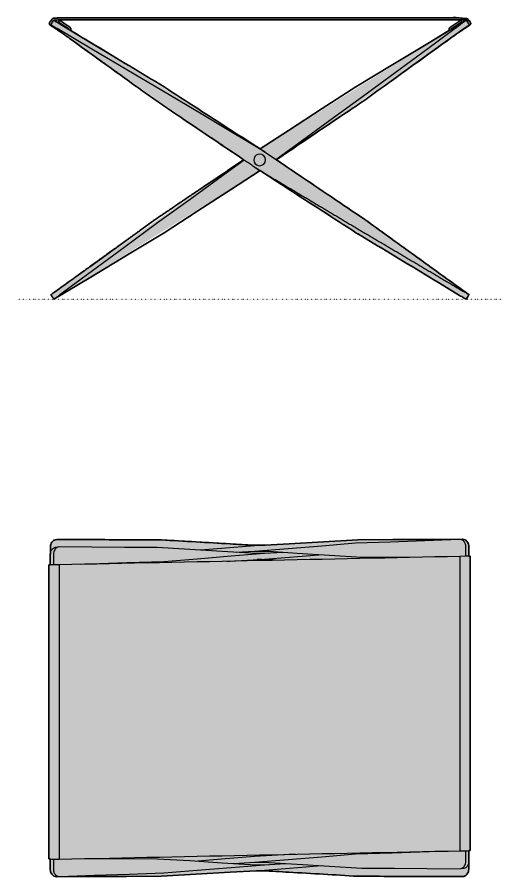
# Model space of a CAD drawing. Header units: millimetres. Extents: x 0 to 1410, y -789 to 385.
# Drawn here: x 0 to 663, y -789 to 385 of the extents above; entities that cross this region are included whole.
import ezdxf

# ---------------------------------------------------------------- set-up
doc = ezdxf.new("R2010")
doc.units = ezdxf.units.MM
doc.linetypes.add('Dots', pattern=[1, 0, -1])
doc.layers.add('Blocks', color=7, linetype='Continuous')
doc.layers.add('Blocks$Fill', color=7, linetype='Continuous', true_color=0xffffff)
for name, color, linetype, lineweight, true_color in [('Blocks$Inner', 7, 'Continuous', 25, 0x007f00), ('Blocks$Outline', 7, 'Continuous', 35, 0xff3f3f), ('Groud', 7, 'Dots', 25, 0x243775)]:
    doc.layers.add(name, color=color, linetype=linetype, lineweight=lineweight, true_color=true_color)

# ---------------------------------------------------------------- blocks, each defined once
blk = doc.blocks.new('PK91 Ottoman Top')
at = {"layer": 'Blocks$Fill'}
blk.add_hatch(color=256, dxfattribs=at).paths.add_polyline_path([(2.2, 217.5), (2.2, 225.4), (2.2, 225.8), (2.2, 226), (2.2, 226.3), (2.2, 226.5), (2.3, 226.7), (2.3, 226.9), (2.3, 227.1), (2.3, 227.3), (2.4, 227.5), (2.4, 227.7), (2.5, 227.9), (2.5, 228.1), (2.6, 228.3), (2.6, 228.5), (2.7, 228.7), (2.7, 228.9), (2.8, 229.1), (2.9, 229.3), (2.9, 229.5), (3, 229.7), (3.1, 229.9), (3.2, 230.1), (3.3, 230.2), (3.3, 230.4), (3.4, 230.6), (3.5, 230.8), (3.6, 231), (3.7, 231.1), (3.8, 231.3), (3.9, 231.5), (4.1, 231.7), (4.2, 231.9), (4.4, 232.1), (4.5, 232.3), (4.7, 232.5), (4.9, 232.7), (5.1, 232.9), (5.2, 233.1), (5.4, 233.2), (5.6, 233.4), (5.8, 233.6), (6, 233.7), (6.2, 233.9), (6.4, 234), (6.6, 234.2), (6.8, 234.3), (7.1, 234.4), (7.3, 234.5), (7.5, 234.6), (7.7, 234.8), (8, 234.8), (8.2, 234.9), (8.4, 235), (8.7, 235.1), (8.9, 235.2), (9.1, 235.2), (9.4, 235.3), (9.6, 235.3), (9.8, 235.3), (10.1, 235.4), (10.3, 235.4), (10.6, 235.4), (10.8, 235.4), (58.4, 235.2), (153.5, 234.9), (200.5, 232.2), (279.3, 227.6), (279.3, 227.6), (287.3, 227.6), (295.2, 227.6), (295.2, 227.5), (421.8, 234.9), (469.4, 235.2), (564.3, 235.7), (564.7, 235.7), (565, 235.7), (565.2, 235.7), (565.5, 235.6), (565.7, 235.6), (566, 235.6), (566.2, 235.5), (566.4, 235.5), (566.7, 235.4), (566.9, 235.4), (567.1, 235.3), (567.4, 235.2), (567.6, 235.1), (567.8, 235), (568.1, 234.9), (568.3, 234.8), (568.5, 234.7), (568.7, 234.6), (568.9, 234.4), (569.1, 234.3), (569.3, 234.2), (569.6, 234), (569.8, 233.9), (570, 233.7), (570.1, 233.5), (570.3, 233.3), (570.5, 233.2), (570.7, 233), (570.9, 232.8), (571, 232.6), (571.2, 232.4), (571.4, 232.2), (571.5, 231.9), (571.6, 231.8), (571.7, 231.6), (571.8, 231.4), (571.9, 231.3), (572, 231.1), (572.1, 230.9), (572.2, 230.7), (572.3, 230.5), (572.4, 230.3), (572.5, 230.2), (572.6, 230), (572.6, 229.8), (572.7, 229.6), (572.8, 229.4), (572.8, 229.2), (572.9, 229), (573, 228.8), (573, 228.6), (573.1, 228.4), (573.1, 228.2), (573.2, 228), (573.2, 227.8), (573.2, 227.6), (573.3, 227.4), (573.3, 227.2), (573.3, 227), (573.3, 226.7), (573.4, 226.5), (573.4, 226.3), (573.4, 226.1), (573.4, 225.7), (573.4, 218.2), (573.4, 212.4), (574.8, 212.4), (575.3, 212.4), (575.3, -189.6), (573.4, -189.6), (573.4, -204.1), (573.4, -204.4), (573.4, -204.7), (573.3, -205.1), (573.3, -205.4), (573.3, -205.7), (573.2, -206), (573.2, -206.4), (573.1, -206.7), (573.1, -215.1), (573.1, -215.5), (573.1, -215.7), (573.1, -215.9), (573.1, -216.1), (573, -216.3), (573, -216.6), (573, -216.8), (572.9, -217), (572.9, -217.2), (572.9, -217.4), (572.8, -217.6), (572.8, -217.8), (572.7, -218), (572.7, -218.2), (572.6, -218.4), (572.6, -218.6), (572.5, -218.8), (572.4, -219), (572.4, -219.2), (572.3, -219.4), (572.2, -219.5), (572.1, -219.7), (572, -219.9), (571.9, -220.1), (571.9, -220.3), (571.8, -220.5), (571.7, -220.6), (571.6, -220.8), (571.5, -221), (571.3, -221.1), (571.2, -221.3), (571.1, -221.5), (570.9, -221.7), (570.8, -222), (570.6, -222.2), (570.4, -222.3), (570.2, -222.5), (570.1, -222.7), (569.9, -222.9), (569.7, -223.1), (569.5, -223.2), (569.3, -223.4), (569.1, -223.5), (568.9, -223.7), (568.6, -223.8), (568.4, -224), (568.2, -224.1), (568, -224.2), (567.8, -224.3), (567.6, -224.4), (567.3, -224.5), (567.1, -224.6), (566.9, -224.7), (566.6, -224.8), (566.4, -224.8), (566.2, -224.9), (565.9, -224.9), (565.7, -225), (565.4, -225), (565.2, -225), (565, -225), (564.7, -225.1), (564.5, -225.1), (516.9, -224.9), (421.8, -224.6), (374.8, -221.8), (291.9, -217), (283.3, -217), (153.5, -224.6), (105.9, -224.8), (11, -225.3), (10.5, -225.3), (10.3, -225.3), (10.1, -225.3), (9.8, -225.3), (9.6, -225.3), (9.3, -225.2), (9.1, -225.2), (8.8, -225.2), (8.6, -225.1), (8.4, -225), (8.1, -225), (7.9, -224.9), (7.7, -224.8), (7.5, -224.7), (7.2, -224.6), (7, -224.5), (6.8, -224.4), (6.6, -224.2), (6.4, -224.1), (6.1, -224), (5.9, -223.8), (5.7, -223.7), (5.5, -223.5), (5.3, -223.4), (5.1, -223.2), (5, -223), (4.8, -222.8), (4.6, -222.6), (4.4, -222.4), (4.2, -222.2), (4.1, -222), (3.9, -221.8), (3.8, -221.6), (3.7, -221.4), (3.5, -221.3), (3.4, -221.1), (3.3, -220.9), (3.2, -220.7), (3.1, -220.6), (3.1, -220.4), (3, -220.2), (2.9, -220), (2.8, -219.8), (2.7, -219.6), (2.6, -219.4), (2.6, -219.2), (2.5, -219), (2.4, -218.9), (2.4, -218.7), (2.3, -218.5), (2.3, -218.3), (2.2, -218.1), (2.2, -217.9), (2.1, -217.6), (2.1, -217.4), (2.1, -217.2), (2, -217), (2, -216.8), (2, -216.6), (1.9, -216.4), (1.9, -216.2), (1.9, -216), (1.9, -215.8), (1.9, -215.4), (1.9, -207.9), (1.9, -201), (0.5, -201), (0, -201), (0, 201), (1.9, 201), (1.9, 214.9), (1.9, 215.2), (1.9, 215.6), (1.9, 215.9), (2, 216.2), (2, 216.5), (2.1, 216.9), (2.1, 217.2)], flags=0)
at = {"layer": 'Blocks$Inner'}
for p, q in [((564.3, 235.7), (564.7, 235.7)), ((10.3, 224.9), (11.9, 224.8)), ((287.7, 219.2), (280.8, 219.2)), ((300.4, 218.8), (287.7, 219.2)), ((338.8, 216.4), (300.4, 218.8)), ((383.1, 213.6), (338.8, 216.4)), ((427.4, 210.9), (383.1, 213.6)), ((561.1, 212.2), (561.1, -189.8)), ((14.2, 200.8), (14.2, -201.2)), ((474.7, 210.8), (427.4, 210.9)), ((492.7, 210.8), (474.7, 210.8)), ((565, -214.1), (563.4, -214)), ((11, -225.3), (10.5, -225.3))]:
    blk.add_line(p, q, dxfattribs=at)
for points in [[(279.3, 227.6), (247.5, 229.4), (200.5, 232.2), (153.5, 234.9), (106, 235.1), (58.4, 235.2), (10.8, 235.4)], [(564.7, 235.7), (517.1, 235.4), (469.4, 235.2), (421.8, 234.9), (374.8, 232.2), (327.8, 229.4), (280.8, 226.7), (235.4, 223), (206.8, 220.7)], [(560.4, 235.4), (513.1, 233.7), (465.9, 231.9), (418.6, 230.2), (372.6, 226.5), (326.7, 222.8), (280.8, 219.2), (256.1, 217.6)], [(2.2, 225.4), (2.2, 217.9), (2.2, 217.4)], [(300.2, 216.5), (287.6, 216.1), (275, 216.5), (236.5, 218.9), (192.2, 221.6), (147.9, 224.3), (103.3, 224.6), (58.8, 224.9), (14.2, 225.2)], [(295.2, 227.5), (295.2, 227.6), (287.3, 227.6), (279.3, 227.6), (279.3, 226.5)], [(569.2, 212.4), (569.2, 218.1), (569.2, 225.4)], [(573.4, 225.7), (573.4, 218.2), (573.4, 212.4)], [(1.9, 201), (1.9, 207.6), (1.9, 214.9)], [(6.1, 215.2), (6.1, 207.7), (6.1, 201)], [(319.2, 217.7), (294.5, 216.2), (248.6, 212.4), (202.6, 208.7), (156.7, 205), (106.5, 203.4), (56.3, 201.8), (43.4, 201.4)], [(243, 205.6), (247.5, 205.9), (294.5, 208.7), (339.9, 212.3), (368.5, 214.6)], [(561.1, -189.8), (569.4, -189.7), (571.4, -189.7), (574.8, -189.6), (575.3, -189.6), (575.3, 212.4), (574.8, 212.4), (571.4, 212.4), (569.4, 212.4), (561.1, 212.2)], [(14.2, 200.8), (5.9, 201), (3.9, 201), (0.5, 201), (0, 201), (0, -201), (0.5, -201), (3.9, -201.1), (5.9, -201.1), (14.2, -201.2)], [(309.2, 207), (290.8, 208.1), (284.4, 208.1)], [(336, -194.5), (327.8, -195), (280.8, -197.8), (235.4, -201.4), (203.3, -204)], [(252.4, -207.1), (280.8, -205.3), (326.7, -201.6), (372.6, -197.9), (418.6, -194.2), (468.8, -192.6), (519, -191), (545, -190.2)], [(569.2, -204.3), (569.2, -196.9), (569.2, -189.7)], [(573.4, -189.6), (573.4, -196.7), (573.4, -204.1)], [(1.9, -215.4), (1.9, -207.9), (1.9, -201)], [(6.1, -201.1), (6.1, -207.7), (6.1, -215.1)], [(10.5, -225.3), (58.2, -225.1), (105.9, -224.8), (153.5, -224.6), (200.5, -221.8), (247.5, -219.1), (294.5, -216.3), (339.9, -212.7), (372, -210.1)], [(14.9, -225.1), (62.2, -223.3), (109.4, -221.6), (156.7, -219.8), (202.6, -216.2), (248.6, -212.5), (294.5, -208.8), (322.9, -207.1)], [(52.7, -200.4), (53.4, -200.4), (100.6, -200.5), (147.9, -200.6), (192.2, -203.3), (236.5, -206.1), (274.9, -208.5), (287.6, -208.9), (300.4, -208.5)], [(275, -205.7), (287.7, -205.3), (300.3, -205.7), (338.8, -208), (383.1, -210.7), (427.4, -213.4), (471.9, -213.7), (516.5, -214), (561.1, -214.3)], [(573.1, -215.1), (573.1, -207.6), (573.1, -206.6)], [(283.3, -217), (287.3, -217), (295.2, -217), (295.2, -216.3)], [(287.6, -216.7), (327.7, -219.1), (374.8, -221.8), (421.8, -224.6), (469.3, -224.8), (516.9, -224.9), (564.5, -225.1)]]:
    blk.add_lwpolyline(points, dxfattribs=at)
for points, knots in [([(10.8, 235.4), (9.5, 235.4), (7.6, 234.9), (5.4, 233.3), (3.8, 231.4), (2.5, 228.8), (2.2, 226.6), (2.2, 225.4)], [3, 3, 3, 3, 3.285714, 3.428571, 3.571429, 3.785714, 4, 4, 4, 4]), ([(569.2, 225.4), (569.2, 227), (568.8, 229.2), (567.3, 231.8), (565.7, 233.7), (563.3, 235.1), (561.4, 235.4), (560.4, 235.4)], [2, 2, 2, 2, 2.285714, 2.428571, 2.571429, 2.785714, 3, 3, 3, 3]), ([(564.7, 235.7), (566.1, 235.7), (568, 235.2), (570.2, 233.6), (571.8, 231.7), (573.1, 229), (573.4, 226.8), (573.4, 225.7)], [0, 0, 0, 0, 0.285714, 0.428571, 0.571429, 0.785714, 1, 1, 1, 1]), ([(1.9, 214.9), (1.9, 216.4), (2.3, 218.7), (3.7, 221.3), (5.3, 223.2), (7.5, 224.6), (9.3, 224.9), (10.3, 224.9)], [2, 2, 2, 2, 2.285714, 2.428571, 2.571429, 2.785714, 3, 3, 3, 3]), ([(14.2, 225.2), (12.9, 225.2), (11.2, 224.7), (9.1, 223.1), (7.6, 221.2), (6.4, 218.5), (6.1, 216.3), (6.1, 215.2)], [31.237145, 31.237145, 31.237145, 31.237145, 31.5228593, 31.6657164, 31.8085735, 32.0228593, 32.2371449, 32.2371449, 32.2371449, 32.2371449]), ([(561.1, -214.3), (562.3, -214.3), (564.1, -213.8), (566.2, -212.2), (567.7, -210.4), (568.9, -207.7), (569.2, -205.5), (569.2, -204.3)], [31.237145, 31.237145, 31.237145, 31.237145, 31.5228593, 31.6657164, 31.8085735, 32.0228593, 32.2371449, 32.2371449, 32.2371449, 32.2371449]), ([(573.4, -204.1), (573.4, -205.6), (572.9, -207.9), (571.6, -210.5), (570, -212.3), (567.8, -213.8), (566, -214.1), (565, -214.1)], [2, 2, 2, 2, 2.285714, 2.428571, 2.571429, 2.785714, 3, 3, 3, 3]), ([(10.5, -225.3), (9.2, -225.3), (7.3, -224.8), (5.1, -223.2), (3.5, -221.4), (2.2, -218.7), (1.9, -216.5), (1.9, -215.4)], [0, 0, 0, 0, 0.285714, 0.428571, 0.571429, 0.785714, 1, 1, 1, 1]), ([(6.1, -215.1), (6.1, -216.6), (6.5, -218.9), (7.9, -221.5), (9.6, -223.3), (12, -224.8), (13.9, -225.1), (14.9, -225.1)], [2, 2, 2, 2, 2.285714, 2.428571, 2.571429, 2.785714, 3, 3, 3, 3]), ([(564.5, -225.1), (565.8, -225.1), (567.7, -224.6), (569.9, -223), (571.5, -221.1), (572.8, -218.4), (573.1, -216.2), (573.1, -215.1)], [3, 3, 3, 3, 3.285714, 3.428571, 3.571429, 3.785714, 4, 4, 4, 4])]:
    blk.add_open_spline(points, degree=3, knots=knots, dxfattribs=at)
for points in [[(561.1, 212.2), (378.8, 208.4), (196.5, 204.6), (14.2, 200.8)], [(14.2, -201.2), (196.5, -197.4), (378.8, -193.6), (561.1, -189.8)]]:
    blk.add_open_spline(points, degree=3, dxfattribs=at)
at = {"layer": 'Blocks$Outline'}
for points in [[(295.2, 227.5), (327.8, 229.4), (374.8, 232.2), (421.8, 234.9), (469.4, 235.2), (517.1, 235.4), (564.3, 235.7)], [(279.3, 227.6), (279.3, 227.6), (287.3, 227.6), (295.2, 227.6), (295.2, 227.5)], [(575.3, 212.4), (575.3, -189.6)], [(0, -201), (0, 201)], [(283.3, -217), (247.5, -219.1), (200.5, -221.8), (153.5, -224.6), (105.9, -224.8), (58.2, -225.1), (11, -225.3)], [(291.9, -217), (287.3, -217), (283.3, -217)]]:
    blk.add_lwpolyline(points, dxfattribs=at)
for points, knots in [([(2.2, 217.5), (2.2, 217.6), (2.2, 217.8), (2.2, 217.9), (2.2, 220.4), (2.2, 222.9), (2.2, 225.4), (2.2, 226.6), (2.5, 228.8), (3.8, 231.4), (5.4, 233.3), (7.6, 234.9), (9.5, 235.4), (10.8, 235.4), (26.7, 235.3), (42.5, 235.3), (58.4, 235.2), (74.2, 235.2), (90.1, 235.1), (106, 235.1), (121.8, 235), (137.7, 235), (153.5, 234.9), (169.2, 234), (184.9, 233.1), (200.5, 232.2), (216.2, 231.3), (231.9, 230.3), (247.5, 229.4), (258.1, 228.8), (268.7, 228.2), (279.3, 227.6)], [-5.807998, -5.807998, -5.807998, -5.807998, -5, -5, -5, -4, -4, -4, -3.785714, -3.571429, -3.428571, -3.285714, -3, -3, -3, -2, -2, -2, -1, -1, -1, 0, 0, 0, 1, 1, 1, 2, 2, 2, 2.999881, 2.999881, 2.999881, 2.999881]), ([(564.3, 235.7), (564.4, 235.7), (564.6, 235.7), (564.7, 235.7), (564.7, 235.7), (566.1, 235.7), (568, 235.2), (570.2, 233.6), (571.8, 231.7), (573.1, 229), (573.4, 226.8), (573.4, 225.7), (573.4, 223.2), (573.4, 220.7), (573.4, 218.2), (573.4, 216.3), (573.4, 214.4), (573.4, 212.4)], [-0.484132, -0.484132, -0.484132, -0.484132, 0, 0, 0, 0, 0.285714, 0.428571, 0.571429, 0.785714, 1, 1, 1, 2, 2, 2, 3, 3, 3, 3]), ([(1.9, 201), (1.9, 203.2), (1.9, 205.4), (1.9, 207.6), (1.9, 210), (1.9, 212.5), (1.9, 214.9), (1.9, 215.8), (2, 216.7), (2.2, 217.5)], [0, 0, 0, 0, 1, 1, 1, 2, 2, 2, 2.164132, 2.164132, 2.164132, 2.164132]), ([(573.4, 212.4), (573.8, 212.4), (574.3, 212.4), (574.8, 212.4), (574.9, 212.4), (575.1, 212.4), (575.3, 212.4)], [-1.872679, -1.872679, -1.872679, -1.872679, -0.500092, -0.500092, -0.500092, 0, 0, 0, 0]), ([(0, 201), (0.2, 201), (0.4, 201), (0.5, 201), (1, 201), (1.4, 201), (1.9, 201)], [-575.211481, -575.211481, -575.211481, -575.211481, -574.670044, -574.670044, -574.670044, -573.312145, -573.312145, -573.312145, -573.312145]), ([(573.4, -189.6), (573.4, -192), (573.4, -194.4), (573.4, -196.7), (573.4, -199.2), (573.4, -201.6), (573.4, -204.1), (573.4, -205), (573.3, -205.8), (573.1, -206.7)], [0, 0, 0, 0, 1, 1, 1, 2, 2, 2, 2.164132, 2.164132, 2.164132, 2.164132]), ([(575.3, -189.6), (575.1, -189.6), (574.9, -189.6), (574.8, -189.6), (574.3, -189.6), (573.8, -189.6), (573.4, -189.6)], [-575.211066, -575.211066, -575.211066, -575.211066, -574.673139, -574.673139, -574.673139, -573.300582, -573.300582, -573.300582, -573.300582]), ([(1.9, -201), (1.4, -201), (1, -201), (0.5, -201), (0.4, -201), (0.2, -201), (0, -201)], [-1.861085, -1.861085, -1.861085, -1.861085, -0.503187, -0.503187, -0.503187, 0.03825, 0.03825, 0.03825, 0.03825]), ([(11, -225.3), (10.9, -225.3), (10.7, -225.3), (10.5, -225.3), (9.2, -225.3), (7.3, -224.8), (5.1, -223.2), (3.5, -221.4), (2.2, -218.7), (1.9, -216.5), (1.9, -215.4), (1.9, -212.9), (1.9, -210.4), (1.9, -207.9), (1.9, -205.6), (1.9, -203.3), (1.9, -201)], [-0.484132, -0.484132, -0.484132, -0.484132, 0, 0, 0, 0.285714, 0.428571, 0.571429, 0.785714, 1, 1, 1, 2, 2, 2, 3, 3, 3, 3]), ([(573.1, -206.7), (573.1, -207), (573.1, -207.3), (573.1, -207.6), (573.1, -210.1), (573.1, -212.6), (573.1, -215.1), (573.1, -216.2), (572.8, -218.4), (571.5, -221.1), (569.9, -223), (567.7, -224.6), (565.8, -225.1), (564.5, -225.1), (548.6, -225), (532.8, -225), (516.9, -224.9), (501, -224.9), (485.2, -224.8), (469.3, -224.8), (453.5, -224.7), (437.6, -224.6), (421.8, -224.6), (406.1, -223.7), (390.4, -222.8), (374.8, -221.8), (359.1, -220.9), (343.4, -220), (327.7, -219.1), (315.8, -218.4), (303.9, -217.7), (291.9, -217)], [-5.902688, -5.902688, -5.902688, -5.902688, -5, -5, -5, -4, -4, -4, -3.785714, -3.571429, -3.428571, -3.285714, -3, -3, -3, -2, -2, -2, -1, -1, -1, 0, 0, 0, 1, 1, 1, 2, 2, 2, 2.892458, 2.892458, 2.892458, 2.892458])]:
    blk.add_open_spline(points, degree=3, knots=knots, dxfattribs=at)
blk = doc.blocks.new('PK91 Ottoman Front')
at = {"layer": 'Blocks$Fill'}
h = blk.add_hatch(color=256, dxfattribs=at)
h.paths.add_polyline_path([(616.9, 6.2), (612.8, 0), (611.9, 0.5), (603.9, 5.3), (556.8, 33.9), (370.5, 150.4), (331.5, 175.7), (50.2, 0), (50.2, 0), (46, 6.2), (46, 6.2), (309.1, 190.6), (45, 374.5), (45, 374.5), (44.9, 374.6), (44.9, 374.6), (44.8, 374.7), (44.8, 374.7), (44.7, 374.7), (44.7, 374.8), (44.6, 374.8), (44.6, 374.9), (44.5, 374.9), (44.5, 375), (44.4, 375), (44.4, 375.1), (44.3, 375.2), (44.3, 375.2), (44.3, 375.3), (44.2, 375.3), (44.2, 375.4), (44.2, 375.4), (44.1, 375.5), (44.1, 375.6), (44.1, 375.6), (44, 375.7), (44, 375.8), (44, 375.8), (44, 375.9), (43.9, 376), (43.9, 376), (43.9, 376.1), (43.9, 376.2), (43.9, 376.2), (43.9, 376.3), (43.9, 376.4), (43.8, 376.4), (43.8, 376.5), (43.8, 376.6), (43.8, 376.6), (43.8, 376.7), (43.8, 376.8), (43.8, 376.8), (43.8, 376.9), (43.8, 377), (43.8, 377), (43.9, 377.1), (43.9, 377.2), (43.9, 377.2), (43.9, 377.3), (43.9, 377.4), (43.9, 377.4), (43.9, 377.5), (44, 377.6), (44, 377.6), (44, 377.7), (44, 377.8), (44.1, 377.8), (44.1, 377.9), (44.1, 378), (44.1, 378), (44.2, 378.1), (44.2, 378.1), (44.3, 378.2), (44.3, 378.2), (44.3, 378.3), (44.4, 378.4), (47.7, 382.9), (47.8, 382.9), (47.8, 383), (47.9, 383), (47.9, 383.1), (48, 383.1), (48, 383.2), (48.1, 383.2), (48.1, 383.3), (48.2, 383.3), (48.2, 383.4), (48.3, 383.4), (48.4, 383.5), (48.4, 383.5), (48.5, 383.5), (48.6, 383.6), (48.6, 383.6), (48.7, 383.6), (48.8, 383.7), (48.8, 383.7), (48.9, 383.7), (49, 383.8), (49, 383.8), (49.1, 383.8), (49.2, 383.8), (49.2, 383.8), (49.3, 383.9), (49.4, 383.9), (49.4, 383.9), (49.5, 383.9), (49.6, 383.9), (49.7, 383.9), (49.7, 383.9), (58.1, 384.4), (604.9, 384.4), (613.2, 383.9), (613.3, 383.9), (613.4, 383.9), (613.4, 383.9), (613.5, 383.9), (613.6, 383.9), (613.7, 383.9), (613.7, 383.8), (613.8, 383.8), (613.9, 383.8), (613.9, 383.8), (614, 383.8), (614.1, 383.7), (614.1, 383.7), (614.2, 383.7), (614.3, 383.6), (614.3, 383.6), (614.4, 383.6), (614.5, 383.5), (614.5, 383.5), (614.6, 383.4), (614.7, 383.4), (614.7, 383.4), (614.8, 383.3), (614.8, 383.3), (614.9, 383.2), (614.9, 383.2), (615, 383.1), (615, 383.1), (615.1, 383), (615.1, 383), (615.2, 382.9), (615.2, 382.8), (618.6, 378.3), (618.6, 378.3), (618.7, 378.2), (618.7, 378.2), (618.7, 378.1), (618.8, 378.1), (618.8, 378), (618.8, 377.9), (618.9, 377.9), (618.9, 377.8), (618.9, 377.8), (618.9, 377.7), (619, 377.6), (619, 377.6), (619, 377.5), (619, 377.4), (619, 377.4), (619.1, 377.3), (619.1, 377.2), (619.1, 377.2), (619.1, 377.1), (619.1, 377), (619.1, 377), (619.1, 376.9), (619.1, 376.8), (619.1, 376.7), (619.1, 376.7), (619.1, 376.6), (619.1, 376.5), (619.1, 376.5), (619.1, 376.4), (619.1, 376.3), (619.1, 376.3), (619.1, 376.2), (619.1, 376.1), (619, 376.1), (619, 376), (619, 375.9), (619, 375.9), (619, 375.8), (618.9, 375.8), (618.9, 375.7), (618.9, 375.6), (618.9, 375.6), (618.8, 375.5), (618.8, 375.4), (618.8, 375.4), (618.7, 375.3), (618.7, 375.3), (618.7, 375.2), (618.6, 375.1), (618.6, 375.1), (618.5, 375), (618.5, 375), (618.4, 374.9), (618.4, 374.9), (618.3, 374.8), (618.3, 374.8), (618.2, 374.7), (618.2, 374.7), (618.1, 374.6), (618.1, 374.6), (618, 374.6), (618, 374.5), (617.9, 374.5), (597.7, 360.9), (383.7, 210.8), (353.8, 190.6), (383.7, 170.4), (429, 139.8)], flags=0)
h.paths.add_polyline_path([(331.5, 205.5), (590.2, 367.4), (590, 367.6), (590, 367.6), (590, 367.7), (589.9, 367.7), (589.9, 367.8), (589.9, 367.8), (589.9, 367.9), (589.8, 368), (589.8, 368), (589.8, 368.1), (589.8, 368.1), (589.7, 368.2), (589.7, 368.3), (589.7, 368.3), (589.7, 368.4), (589.7, 368.4), (589.7, 368.5), (589.6, 368.6), (589.6, 368.6), (589.6, 368.7), (589.6, 368.8), (589.6, 368.8), (589.6, 368.9), (589.6, 369), (589.6, 369.1), (589.6, 369.1), (589.6, 369.2), (589.6, 369.3), (589.6, 369.3), (589.6, 369.4), (589.6, 369.5), (589.6, 369.5), (589.6, 369.6), (589.7, 369.7), (589.7, 369.7), (589.7, 369.8), (589.7, 369.9), (589.7, 369.9), (589.8, 370), (589.8, 370.1), (589.8, 370.1), (589.8, 370.2), (589.9, 370.3), (589.9, 370.3), (589.9, 370.4), (590, 370.4), (590, 370.5), (590, 370.5), (590.1, 370.6), (590.1, 370.7), (590.1, 370.7), (590.2, 370.8), (590.2, 370.8), (590.3, 370.9), (590.3, 370.9), (590.4, 371), (590.4, 371), (590.5, 371), (590.5, 371.1), (590.5, 371.1), (590.6, 371.2), (590.6, 371.2), (590.7, 371.2), (590.7, 371.3), (590.8, 371.3), (605.4, 381.1), (606.9, 378.9), (592.3, 369.1), (592.5, 368.8), (613, 381.2), (604.8, 381.7), (58.1, 381.7), (49.9, 381.2), (51.8, 380), (58.7, 375.9), (70.5, 368.8), (70.7, 369.1), (56.2, 378.8), (57.7, 381.1), (72.2, 371.3), (72.2, 371.3), (72.3, 371.2), (72.3, 371.2), (72.4, 371.2), (72.4, 371.1), (72.5, 371.1), (72.5, 371), (72.5, 371), (72.6, 371), (72.6, 370.9), (72.7, 370.9), (72.7, 370.8), (72.8, 370.8), (72.8, 370.7), (72.8, 370.7), (72.9, 370.6), (72.9, 370.5), (73, 370.5), (73, 370.4), (73, 370.4), (73.1, 370.3), (73.1, 370.3), (73.1, 370.2), (73.1, 370.1), (73.2, 370.1), (73.2, 370), (73.2, 369.9), (73.2, 369.9), (73.3, 369.8), (73.3, 369.7), (73.3, 369.7), (73.3, 369.6), (73.3, 369.5), (73.3, 369.5), (73.3, 369.4), (73.3, 369.3), (73.4, 369.3), (73.4, 369.2), (73.4, 369.1), (73.4, 369.1), (73.4, 369), (73.4, 368.9), (73.4, 368.8), (73.3, 368.8), (73.3, 368.7), (73.3, 368.6), (73.3, 368.6), (73.3, 368.5), (73.3, 368.5), (73.3, 368.4), (73.3, 368.3), (73.2, 368.3), (73.2, 368.2), (73.2, 368.1), (73.2, 368.1), (73.1, 368), (73.1, 368), (73.1, 367.9), (73.1, 367.9), (73, 367.8), (73, 367.7), (73, 367.7), (73, 367.6), (72.9, 367.6), (72.8, 367.4), (292.4, 230.7)], flags=0)
at = {"layer": 'Blocks$Inner'}
for p, q in [((45.7, 375), (49.9, 381.2)), ((46.8, 376.6), (47.1, 377.1)), ((58.7, 375.9), (106, 347.3)), ((613, 381.2), (617.2, 375)), ((102, 341.7), (54.4, 369.9)), ((72.8, 367.4), (72.9, 367.6)), ((590.2, 367.4), (590, 367.6)), ((149.7, 313.5), (102, 341.7)), ((106, 347.3), (153.3, 318.7)), ((153.3, 318.7), (200.5, 290.1)), ((197.3, 285.3), (149.7, 313.5)), ((244.3, 257.2), (197.3, 285.3)), ((200.5, 290.1), (246.5, 260.4)), ((246.5, 260.4), (292.4, 230.7)), ((291.3, 229.1), (244.3, 257.2)), ((338.4, 201), (291.3, 229.1)), ((292.4, 230.7), (338.4, 201)), ((338.4, 201), (383.7, 170.4)), ((383.7, 170.4), (429, 139.8)), ((429, 139.8), (474.4, 109.1)), ((474.4, 109.1), (521.9, 74.8)), ((521.9, 74.8), (569.4, 40.5)), ((569.4, 40.5), (616.9, 6.2))]:
    blk.add_line(p, q, dxfattribs=at)
for points in [[(58.1, 381.7), (49.9, 381.2)], [(72.2, 371.3), (57.7, 381.1), (56.2, 378.8), (70.7, 369.1), (70.5, 368.8)], [(331.5, 205.5), (370.5, 230.7), (416.5, 260.4), (462.4, 290.1), (512.6, 320.5), (562.8, 350.9), (613, 381.2), (604.8, 381.7)], [(590.8, 371.3), (605.4, 381.1), (606.9, 378.9), (592.3, 369.1), (592.5, 368.8)], [(353.2, 191), (382.6, 212.4), (426.9, 244.6), (471.2, 276.8), (515.8, 309.6), (560.4, 342.4), (604.9, 375.3)], [(608.8, 369), (564, 336.7), (519.2, 304.3), (474.4, 272), (429, 241.4), (383.7, 210.8), (353.8, 190.6)], [(309.7, 190.2), (280.3, 168.8), (236, 136.5), (191.7, 104.3), (147.2, 71.5), (102.8, 38.7), (58.3, 6)], [(99.1, 44.5), (143.8, 76.8), (188.5, 109.1), (233.9, 139.8), (279.2, 170.4), (309.1, 190.6)]]:
    blk.add_lwpolyline(points, dxfattribs=at)
for centre, radius, start, end in [((70.7, 369.1), 2.7, 326.7461, 55.9934), ((331.1, 190.4), 7.97, 90, 240), ((331.1, 190.4), 7.97, 270, 90), ((331.1, 190.4), 7.97, 240.1506, 270)]:
    blk.add_arc(centre, radius, start, end, dxfattribs=at)
at = {"layer": 'Blocks$Inner', "extrusion": (0, 0, -1)}
blk.add_arc((-592.3, 369.1), 2.7, 326.6572, 56.0035, dxfattribs=at)
at = {"layer": 'Blocks$Inner'}
for points, weights, knots in [([(45, 374.5), (44.1, 375.1), (43.9, 376.3), (43.7, 377.4), (44.4, 378.4)], [1, 0.918527478137, 1, 0.918527478137, 1], [51.656568, 51.656568, 51.656568, 53.851433, 53.851433, 56.046299, 56.046299, 56.046299]), ([(618.6, 378.3), (619.3, 377.4), (619.1, 376.3), (618.9, 375.1), (617.9, 374.5)], [1, 0.919136851347, 1, 0.919136851347, 1], [635.428881, 635.428881, 635.428881, 637.615409, 637.615409, 639.801937, 639.801937, 639.801937])]:
    blk.add_rational_spline(points, weights, degree=2, knots=knots, dxfattribs=at)
for points, degree in [([(44.4, 378.4), (47.7, 382.9)], 1), ([(49.7, 383.9), (58.1, 384.4)], 1), ([(58.1, 384.4), (240.4, 384.4), (422.6, 384.4), (604.9, 384.4)], 3), ([(604.8, 381.7), (422.6, 381.7), (240.4, 381.7), (58.1, 381.7)], 3), ([(604.9, 384.4), (613.2, 383.9)], 1), ([(615.2, 382.8), (618.6, 378.3)], 1), ([(65.1, 361), (45, 374.5)], 1), ([(617.9, 374.5), (597.7, 360.9)], 1), ([(93.3, 340.7), (65.1, 361)], 1), ([(140.9, 306.4), (93.3, 340.7)], 1), ([(188.5, 272), (140.9, 306.4)], 1), ([(233.9, 241.4), (188.5, 272)], 1), ([(279.2, 210.8), (233.9, 241.4)], 1), ([(324.6, 180.1), (279.2, 210.8)], 1), ([(324.6, 180.1), (371.6, 152)], 1), ([(370.5, 150.4), (324.6, 180.1)], 1), ([(416.5, 120.7), (370.5, 150.4)], 1), ([(371.6, 152), (418.6, 123.9)], 1), ([(462.4, 91), (416.5, 120.7)], 1), ([(418.6, 123.9), (465.6, 95.8)], 1), ([(465.6, 95.8), (513.2, 67.7)], 1), ([(509.6, 62.5), (462.4, 91)], 1), ([(556.8, 33.9), (509.6, 62.5)], 1), ([(513.2, 67.7), (560.7, 39.5)], 1), ([(46, 6.2), (46, 6.2), (99.1, 44.5)], 2), ([(560.7, 39.5), (608.3, 11.3)], 1), ([(603.9, 5.3), (556.8, 33.9)], 1), ([(50.2, 0), (46, 6.2)], 1), ([(616.9, 6.2), (612.8, 0)], 1)]:
    blk.add_open_spline(points, degree=degree, dxfattribs=at)
for points, weights in [([(47.7, 382.9), (48.5, 383.8), (49.7, 383.9)], [1, 0.908278725959, 1]), ([(613.2, 383.9), (614.5, 383.8), (615.2, 382.8)], [1, 0.907824719181, 1])]:
    blk.add_rational_spline(points, weights, degree=2, dxfattribs=at)
for points, degree, knots in [([(49.9, 381.2), (49.9, 381.2), (50.3, 380.9), (51.8, 380), (53.4, 379), (55.8, 377.6), (57.7, 376.5), (58.7, 375.9)], 3, [19.5436345, 19.5436345, 19.5436345, 19.5436345, 19.8293426, 19.9721997, 20.1150569, 20.3293426, 20.5436283, 20.5436283, 20.5436283, 20.5436283]), ([(604.9, 375.3), (606.2, 376.2), (607.9, 377.5), (610, 379), (611.5, 380.1), (612.7, 381), (613, 381.2), (613, 381.2)], 3, [6, 6, 6, 6, 6.2857143, 6.4285714, 6.5714286, 6.7857143, 6.999993, 6.999993, 6.999993, 6.999993]), ([(54.4, 369.9), (53.1, 370.7), (51.1, 371.8), (48.9, 373.1), (47.3, 374), (46.1, 374.8), (45.7, 375), (45.7, 375)], 3, [11.0730467, 11.0730467, 11.0730467, 11.0730467, 11.3607983, 11.5046741, 11.6485499, 11.8643636, 12.0730396, 12.0730396, 12.0730396, 12.0730396]), ([(617.2, 375), (617.2, 375), (616.8, 374.7), (615.4, 373.7), (613.8, 372.6), (611.6, 371), (609.8, 369.6), (608.8, 369)], 3, [14.470622, 14.470622, 14.470622, 14.470622, 14.7563302, 14.8991873, 15.0420445, 15.2563302, 15.4706159, 15.4706159, 15.4706159, 15.4706159]), ([(50.2, 0), (100.3, 30.3), (150.4, 60.7), (200.5, 91), (246.5, 120.7), (292.4, 150.4), (331.5, 175.7)], 1, [-1.660129, -1.660129, 1, 2, 3, 4, 5, 6, 6]), ([(58.3, 6), (57, 5.1), (55.3, 3.7), (53.2, 2.2), (51.7, 1.1), (50.5, 0.2), (50.2, 0), (50.2, 0)], 3, [3, 3, 3, 3, 3.2857747, 3.428662, 3.5715493, 3.7858803, 3.9999963, 3.9999963, 3.9999963, 3.9999963]), ([(612.8, 0), (612.7, 0), (612.3, 0.3), (610.9, 1.2), (609.2, 2.2), (606.9, 3.6), (604.9, 4.7), (603.9, 5.3)], 3, [14.4706254, 14.4706254, 14.4706254, 14.4706254, 14.7563364, 14.8991936, 15.0420507, 15.2563364, 15.4706221, 15.4706221, 15.4706221, 15.4706221]), ([(608.3, 11.3), (609.6, 10.5), (611.5, 9.4), (613.7, 8.1), (615.3, 7.2), (616.6, 6.4), (616.9, 6.2), (616.9, 6.2)], 3, [6, 6, 6, 6, 6.2857143, 6.4285714, 6.5714286, 6.7857143, 6.9999963, 6.9999963, 6.9999963, 6.9999963])]:
    blk.add_open_spline(points, degree=degree, knots=knots, dxfattribs=at)
at = {"layer": 'Blocks$Outline'}
for points in [[(592.5, 368.8), (613, 381.2)], [(331.5, 205.5), (370.5, 230.7), (416.5, 260.4), (462.4, 290.1), (512.6, 320.5), (562.8, 350.9), (590.2, 367.4)], [(331.5, 175.7), (292.4, 150.4), (246.5, 120.7), (200.5, 91), (150.4, 60.7), (100.3, 30.3), (50.2, 0)]]:
    blk.add_lwpolyline(points, dxfattribs=at)
for points, weights, degree, knots in [([(309.1, 190.6), (299.2, 197.3), (289.2, 204), (279.2, 210.8), (264.1, 221), (249, 231.2), (233.9, 241.4), (218.8, 251.6), (203.7, 261.8), (188.5, 272), (172.7, 283.5), (156.8, 294.9), (140.9, 306.4), (125.1, 317.8), (109.2, 329.2), (93.3, 340.7), (83.9, 347.5), (74.5, 354.2), (65.1, 361), (58.4, 365.5), (51.7, 370), (45, 374.5), (44.4, 374.9), (44, 375.5), (43.9, 376.3), (43.7, 377), (43.9, 377.8), (44.4, 378.4), (45.5, 379.9), (46.6, 381.4), (47.7, 382.9), (48.2, 383.5), (48.9, 383.9), (49.7, 383.9), (52.5, 384.1), (55.3, 384.3), (58.1, 384.4), (240.4, 384.4), (422.6, 384.4), (604.9, 384.4), (607.7, 384.3), (610.5, 384.1), (613.2, 383.9), (614, 383.9), (614.7, 383.5), (615.2, 382.8), (616.3, 381.3), (617.5, 379.8), (618.6, 378.3), (619, 377.7), (619.2, 377), (619.1, 376.3), (619, 375.5), (618.6, 374.9), (617.9, 374.5), (611.2, 370), (604.4, 365.4), (597.7, 360.9)], [1, 1, 1, 1, 1, 1, 1, 1, 1, 1, 1, 1, 1, 1, 1, 1, 1, 1, 1, 1, 1, 1, 0.945684985425, 0.945684985425, 1, 0.945684985425, 0.945684985425, 1, 1, 1, 1, 0.938852483973, 0.938852483973, 1, 1, 1, 1, 1, 1, 1, 1, 1, 1, 0.938549812788, 0.938549812788, 1, 1, 1, 1, 0.946091234231, 0.946091234231, 1, 0.946091234231, 0.946091234231, 1, 1, 1, 1], 3, [21.810965, 21.810965, 21.810965, 21.810965, 22.470622, 22.470622, 22.470622, 23.470622, 23.470622, 23.470622, 24.470622, 24.470622, 24.470622, 25.470622, 25.470622, 25.470622, 26.470622, 26.470622, 26.470622, 27.470622, 27.470622, 27.470622, 51.656568, 51.656568, 51.656568, 53.851433, 53.851433, 53.851433, 56.046299, 56.046299, 56.046299, 61.664885, 61.664885, 61.664885, 63.995768, 63.995768, 63.995768, 72.33411, 72.33411, 72.33411, 619.130424, 619.130424, 619.130424, 627.47514, 627.47514, 627.47514, 629.811877, 629.811877, 629.811877, 635.428881, 635.428881, 635.428881, 637.615409, 637.615409, 637.615409, 639.801937, 639.801937, 639.801937, 664.167996, 664.167996, 664.167996, 664.167996]), ([(70.5, 368.8), (70.6, 368.9), (70.7, 369.1), (63.4, 374), (56.2, 378.8), (56.9, 380), (57.7, 381.1), (64.9, 376.2), (72.2, 371.3), (74.4, 369.8), (72.9, 367.6), (72.8, 367.5), (72.8, 367.4)], [1, 1, 1, 1, 1, 1, 1, 1, 1, 0.711736107532, 1, 1, 1], 2, [-42.470274, -42.470274, -42.470274, -42.114195, -42.114195, -24.638539, -24.638539, -21.938539, -21.938539, -4.462883, -4.462883, -0.257203, -0.257203, 0, 0, 0]), ([(590.2, 367.4), (590.1, 367.5), (590, 367.6), (588.6, 369.8), (590.8, 371.3), (598.1, 376.2), (605.4, 381.1), (606.1, 380), (606.9, 378.9), (599.6, 374), (592.3, 369.1), (592.4, 368.9), (592.5, 368.8)], [1, 1, 1, 0.711128892891, 1, 1, 1, 1, 1, 1, 1, 1, 1], 2, [-40.786181, -40.786181, -40.786181, -40.543175, -40.543175, -36.332829, -36.332829, -18.761241, -18.761241, -16.061241, -16.061241, 1.510346, 1.510346, 1.856548, 1.856548, 1.856548])]:
    blk.add_rational_spline(points, weights, degree=degree, knots=knots, dxfattribs=at)
for points, degree, knots in [([(613, 381.2), (610.3, 381.4), (607.6, 381.6), (604.8, 381.7), (422.6, 381.7), (240.4, 381.7), (58.1, 381.7), (55.4, 381.6), (52.6, 381.4), (49.9, 381.2)], 3, [5.617004, 5.617004, 5.617004, 5.617004, 13.876494, 13.876494, 13.876494, 560.672809, 560.672809, 560.672809, 568.925901, 568.925901, 568.925901, 568.925901]), ([(49.9, 381.2), (49.9, 381.2), (50.3, 380.9), (51.8, 380), (53.4, 379), (55.8, 377.6), (57.7, 376.5), (58.7, 375.9), (62.6, 373.5), (66.6, 371.1), (70.5, 368.8)], 3, [19.543634, 19.543634, 19.543634, 19.543634, 19.829343, 19.9722, 20.115057, 20.329343, 20.543628, 20.543628, 20.543628, 20.792049, 20.792049, 20.792049, 20.792049]), ([(72.8, 367.4), (83.8, 360.7), (94.9, 354), (106, 347.3), (121.7, 337.8), (137.5, 328.2), (153.3, 318.7), (169, 309.2), (184.8, 299.7), (200.5, 290.1), (215.8, 280.2), (231.1, 270.3), (246.5, 260.4), (261.8, 250.5), (277.1, 240.6), (292.4, 230.7), (305.4, 222.3), (318.4, 213.9), (331.5, 205.5), (331.5, 205.5)], 3, [20.840967, 20.840967, 20.840967, 20.840967, 21.543628, 21.543628, 21.543628, 22.543628, 22.543628, 22.543628, 23.543628, 23.543628, 23.543628, 24.543628, 24.543628, 24.543628, 25.543628, 25.543628, 25.543628, 26.393763, 26.393763, 26.393763, 26.393763, 26.393763]), ([(597.7, 360.9), (586.5, 352.8), (575.2, 344.7), (564, 336.7), (549.1, 325.9), (534.1, 315.1), (519.2, 304.3), (504.3, 293.6), (489.3, 282.8), (474.4, 272), (459.3, 261.8), (444.2, 251.6), (429, 241.4), (413.9, 231.2), (398.8, 221), (383.7, 210.8), (373.7, 204), (363.8, 197.3), (353.8, 190.6)], 3, [15.719589, 15.719589, 15.719589, 15.719589, 16.470616, 16.470616, 16.470616, 17.470616, 17.470616, 17.470616, 18.470616, 18.470616, 18.470616, 19.470616, 19.470616, 19.470616, 20.470616, 20.470616, 20.470616, 21.470616, 21.470616, 21.470616, 21.470616]), ([(50.2, 0), (50.2, 0), (48.1, 3.1), (46, 6.2), (46, 6.2), (99.1, 44.5), (121.5, 60.7), (143.8, 76.8), (166.2, 93), (188.5, 109.1), (211.2, 124.4), (233.9, 139.8), (256.6, 155.1), (279.2, 170.4), (294.2, 180.5), (309.1, 190.6)], 2, [2, 2, 2, 2.000001, 9.470629, 9.470629, 10.470626, 10.470626, 11.470626, 11.470626, 12.470626, 12.470626, 13.470626, 13.470626, 14.470626, 14.470626, 15.470626, 15.470626, 15.470626]), ([(353.8, 190.6), (363.8, 183.8), (373.7, 177.1), (383.7, 170.4), (398.8, 160.2), (413.9, 150), (429, 139.8), (444.1, 129.5), (459.3, 119.3), (474.4, 109.1), (490.2, 97.7), (506.1, 86.3), (521.9, 74.8), (537.7, 63.4), (553.6, 51.9), (569.4, 40.5), (585.2, 29.1), (601.1, 17.6), (616.9, 6.2)], 3, [26.884264, 26.884264, 26.884264, 26.884264, 27.543628, 27.543628, 27.543628, 28.543628, 28.543628, 28.543628, 29.543628, 29.543628, 29.543628, 30.543628, 30.543628, 30.543628, 31.543628, 31.543628, 31.543628, 32.543628, 32.543628, 32.543628, 32.543628]), ([(616.9, 6.2), (615.5, 4.1), (614.1, 2.1), (612.8, 0), (612.7, 0), (612.3, 0.3), (610.9, 1.2), (609.2, 2.2), (606.9, 3.6), (604.9, 4.7), (603.9, 5.3), (588.2, 14.9), (572.5, 24.4), (556.8, 33.9), (541, 43.4), (525.3, 52.9), (509.6, 62.5), (493.9, 72), (478.1, 81.5), (462.4, 91), (447.1, 100.9), (431.8, 110.8), (416.5, 120.7), (401.1, 130.6), (385.8, 140.5), (370.5, 150.4), (357.5, 158.9), (344.5, 167.3), (331.5, 175.7)], 3, [6.999996, 6.999996, 6.999996, 6.999996, 14.470625, 14.470625, 14.470625, 14.756336, 14.899194, 15.042051, 15.256336, 15.470622, 15.470622, 15.470622, 16.470622, 16.470622, 16.470622, 17.470622, 17.470622, 17.470622, 18.470622, 18.470622, 18.470622, 19.470622, 19.470622, 19.470622, 20.470622, 20.470622, 20.470622, 21.320446, 21.320446, 21.320446, 21.320446])]:
    blk.add_open_spline(points, degree=degree, knots=knots, dxfattribs=at)

msp = doc.modelspace()

# ---------------------------------------------------------------- linework, layer by layer
at = {"layer": 'Groud'}
msp.add_lwpolyline([(0, 0), (663, 0)], dxfattribs=at)

# ---------------------------------------------------------------- block references
at = {"layer": 'Blocks'}
for name, p in [('PK91 Ottoman Front', (0, 0)), ('PK91 Ottoman Top', (43.3, -563.5))]:
    msp.add_blockref(name, p, dxfattribs=at)

doc.saveas('drawing.dxf')
